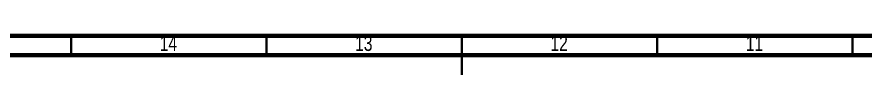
# Model space of a CAD drawing. Header units: millimetres. Extents: x 15 to 1184, y 5 to 836.
# Drawn here: x 485.6 to 702.7, y 826 to 836.1 of the extents above; entities that cross this region are included whole.
import ezdxf

# ---------------------------------------------------------------- set-up
doc = ezdxf.new("R2010")
doc.units = ezdxf.units.MM
doc.styles.add('SLDTEXTSTYLE1', font='TXT', dxfattribs={"width": 0.75})

msp = doc.modelspace()

# ---------------------------------------------------------------- linework, layer by layer
at = {"color": 7, "linetype": 'Continuous', "lineweight": 70}
for p, q in [((15, 836), (1184, 836)), ((20, 831), (1179, 831))]:
    msp.add_line(p, q, dxfattribs=at)
at = {"color": 7, "linetype": 'Continuous', "lineweight": 35}
for p, q in [((499.5, 831), (499.5, 836)), ((549.5, 831), (549.5, 836)), ((599.5, 836.001), (599.5, 825.999)), ((599.5, 831), (599.5, 836)), ((649.5, 831), (649.5, 836)), ((699.5, 831), (699.5, 836))]:
    msp.add_line(p, q, dxfattribs=at)

# ---------------------------------------------------------------- texts
at = {"color": 7, "linetype": 'Continuous', "lineweight": 0, "char_height": 3.96875, "attachment_point": 2, "style": 'SLDTEXTSTYLE1'}
for s, insert in [('14', (524.4201, 836.0602)), ('13', (574.4201, 836.0602)), ('12', (624.4201, 836.0602)), ('11', (674.4201, 836.0602))]:
    msp.add_mtext(s, dxfattribs=dict(at, insert=insert))

doc.saveas('drawing.dxf')
